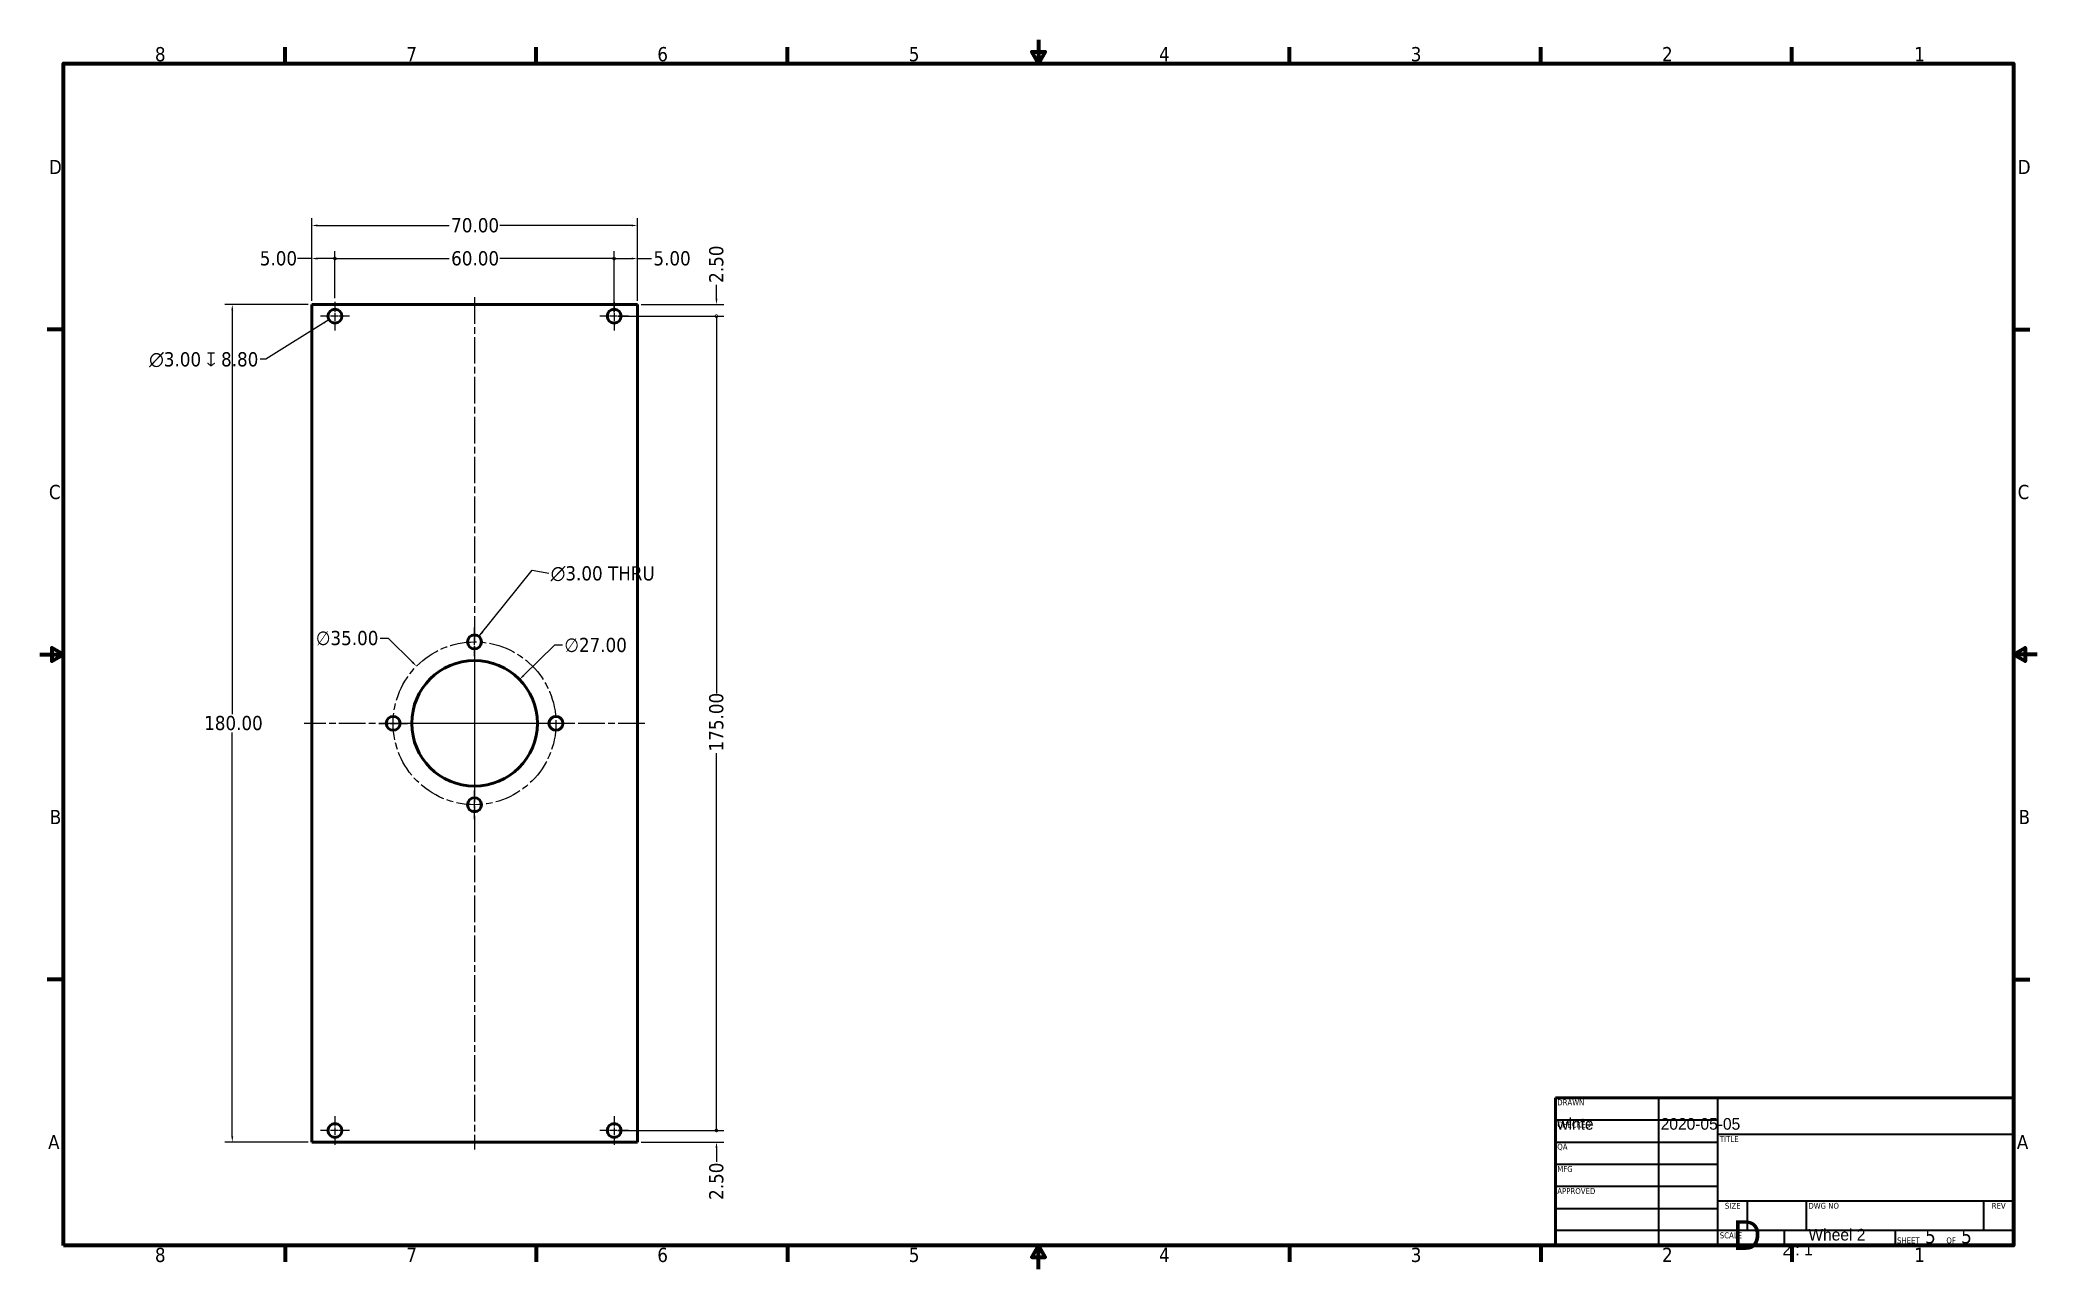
# Model space of a CAD drawing. Header units: millimetres. Extents: x 1 to 431, y 8 to 272.
import ezdxf
from ezdxf.enums import TextEntityAlignment as Align

# ---------------------------------------------------------------- set-up
doc = ezdxf.new("R2018")
doc.units = ezdxf.units.MM
doc.header["$LTSCALE"] = 0.5
doc.linetypes.add('CHAIN', pattern=[0.7087, 0.4724, -0.0591, 0.1181, -0.0591])
for name, color, linetype, lineweight in [('Border (ANSI)', 7, 'Continuous', 70), ('Center Mark (ANSI)', 7, 'Continuous', 25), ('Center Mark (ANSI)-1', 7, 'Continuous', 25), ('Centerline (ANSI)', 7, 'Continuous', 25), ('Centerline (ANSI)-1', 7, 'Continuous', 25), ('Dimension (ANSI)', 7, 'Continuous', 25), ('Dimension (ANSI)-1', 7, 'Continuous', 25), ('Symbol (ANSI)', 7, 'Continuous', 25), ('Title (ANSI)-1', 7, 'Continuous', 50), ('Visible (ANSI)-1', 7, 'Continuous', 50)]:
    doc.layers.add(name, color=color, linetype=linetype, lineweight=lineweight)
doc.styles.add('Label Text (ANSI)-1', font='tahoma.ttf')
doc.styles.add('Note Text (ANSI)-1', font='tahoma.ttf')
doc.styles.add('Text Style38', font='tahoma.ttf')
doc.dimstyles.new('Default (ANSI)', dxfattribs={"dimscale": 0.5, "dimtxt": 6.1, "dimasz": 2.5, "dimexe": 3.175, "dimexo": 1.5875, "dimgap": 0.8, "dimtad": 0, "dimtih": 1, "dimtoh": 1, "dimrnd": 1e-08, "dimzin": 4, "dimdsep": 46, "dimtxsty": 'Note Text (ANSI)-1', "dimcen": 0.09, "dimdle": 10, "dimclrd": 256, "dimclre": 256, "dimclrt": 256, "dimadec": 0, "dimazin": 1, "dimtfac": 0.499672, "dimtofl": 0, "dimtmove": 0, "dimatfit": 3, "dimfxl": 1, "dimtolj": 1, "dimtzin": 4, "dimlwd": -1, "dimlwe": -1, "dimarcsym": 0})
doc.dimstyles.new('Default - mm (ANSI)', dxfattribs={"dimscale": 0.5, "dimtxt": 6.1, "dimasz": 2.5, "dimexe": 3.175, "dimexo": 1.6002, "dimgap": 0.8, "dimtad": 0, "dimtoh": 1, "dimrnd": 1e-08, "dimzin": 4, "dimdsep": 46, "dimtxsty": 'Note Text (ANSI)-1', "dimcen": 0.09, "dimdle": 10, "dimclrd": 256, "dimclre": 256, "dimclrt": 256, "dimadec": 1, "dimazin": 1, "dimtfac": 0.499672, "dimtofl": 0, "dimtmove": 0, "dimatfit": 3, "dimfxl": 1, "dimtolj": 1, "dimtzin": 4, "dimlwd": -1, "dimlwe": -1, "dimarcsym": 0})
doc.dimstyles.new('Default - mm (ANSI)$7', dxfattribs={"dimscale": 0.5, "dimtxt": 6.1, "dimasz": 2.5, "dimexe": 3.175, "dimexo": 1.6002, "dimgap": 0.8, "dimtad": 0, "dimtoh": 1, "dimrnd": 1e-08, "dimzin": 4, "dimdsep": 46, "dimtxsty": 'Note Text (ANSI)-1', "dimcen": 0.09, "dimdle": 10, "dimclrd": 256, "dimclre": 256, "dimclrt": 256, "dimadec": 1, "dimazin": 1, "dimtfac": 0.499672, "dimtofl": 0, "dimtmove": 0, "dimatfit": 3, "dimfxl": 1, "dimtolj": 1, "dimtzin": 4, "dimlwd": -1, "dimlwe": -1, "dimarcsym": 0})

# ---------------------------------------------------------------- blocks, each defined once
blk = doc.blocks.new('Borders Default Border')
at = {"layer": 'Border (ANSI)'}
for p, q in [((107.95, 533.4), (107.95, 540.52)), ((215.9, 533.4), (215.9, 540.52)), ((323.85, 533.4), (323.85, 540.52)), ((539.75, 533.4), (539.75, 540.52)), ((647.7, 533.4), (647.7, 540.52)), ((755.65, 533.4), (755.65, 540.52)), ((12.7, 419.1), (5.58, 419.1)), ((850.9, 419.1), (858.02, 419.1)), ((12.7, 139.7), (5.58, 139.7)), ((850.9, 139.7), (858.02, 139.7)), ((107.95, 25.4), (107.95, 18.28)), ((215.9, 25.4), (215.9, 18.28)), ((323.85, 25.4), (323.85, 18.28)), ((539.75, 25.4), (539.75, 18.28)), ((647.7, 25.4), (647.7, 18.28)), ((755.65, 25.4), (755.65, 18.28))]:
    blk.add_line(p, q, dxfattribs=at)
at = {"layer": 'Border (ANSI)', "flags": 128}
for points in [[(431.8, 543.56), (431.8, 533.4), (428.87, 538.48), (434.73, 538.48), (431.8, 533.4)], [(12.7, 25.4), (12.7, 533.4), (850.9, 533.4), (850.9, 25.4), (12.7, 25.4)], [(2.54, 279.4), (12.7, 279.4), (7.62, 282.33), (7.62, 276.47), (12.7, 279.4)], [(861.06, 279.4), (850.9, 279.4), (855.98, 282.33), (855.98, 276.47), (850.9, 279.4)], [(431.8, 15.24), (431.8, 25.4), (428.87, 20.32), (434.73, 20.32), (431.8, 25.4)]]:
    blk.add_lwpolyline(points, dxfattribs=at)
at = {"layer": 'Border (ANSI)', "char_height": 6.1, "attachment_point": 7, "style": 'Label Text (ANSI)-1'}
for s, insert in [('8', (51.98, 534.28)), ('7', (160.04, 534.42)), ('6', (267.93, 534.29)), ('5', (376.04, 534.29)), ('4', (483.65, 534.42)), ('3', (591.83, 534.29)), ('2', (699.83, 534.42)), ('1', (808.25, 534.42)), ('D', (6.4, 485.9)), ('D', (852.73, 485.9)), ('C', (6.38, 346.09)), ('C', (852.72, 346.09)), ('B', (6.77, 206.5)), ('B', (853.1, 206.5)), ('A', (6.04, 66.8)), ('A', (852.37, 66.8)), ('8', (51.98, 18.15)), ('7', (160.04, 18.28)), ('6', (267.93, 18.16)), ('5', (376.04, 18.16)), ('4', (483.65, 18.28)), ('3', (591.83, 18.16)), ('2', (699.83, 18.28)), ('1', (808.25, 18.28))]:
    blk.add_mtext(s, dxfattribs=dict(at, insert=insert))
blk = doc.blocks.new('Title Blocks ANSI - Large')
at = {"layer": 'Title (ANSI)-1'}
for p, q in [((127, 189.23), (127, 125.73)), ((323.85, 189.23), (127, 189.23)), ((323.85, 125.73), (323.85, 189.23)), ((127, 125.73), (323.85, 125.73))]:
    blk.add_line(p, q, dxfattribs=at)
at = {"layer": 'Title (ANSI)-1', "lineweight": 35}
for p, q in [((171.45, 125.73), (171.45, 189.23)), ((196.85, 125.73), (196.85, 189.23)), ((127, 179.7), (196.85, 179.7)), ((196.85, 173.48), (323.85, 173.48)), ((127, 170.18), (196.85, 170.18)), ((127, 160.65), (196.85, 160.65)), ((127, 151.13), (196.85, 151.13)), ((127, 141.6), (196.85, 141.6)), ((323.85, 144.78), (196.85, 144.78)), ((209.55, 132.08), (209.55, 144.78)), ((234.95, 132.08), (234.95, 144.78)), ((311.15, 132.08), (311.15, 144.78)), ((196.85, 132.08), (127, 132.08)), ((323.85, 132.08), (196.85, 132.08)), ((225.3, 132.08), (225.3, 125.73)), ((273.05, 132.08), (273.05, 125.73))]:
    blk.add_line(p, q, dxfattribs=at)
at = {"layer": 'Title (ANSI)-1', "style": 'Text Style38'}
for s, p in [('DRAWN', (127.76, 188.47)), ('CHECKED', (127.76, 178.94)), ('TITLE', (197.61, 172.72)), ('QA', (127.76, 169.42)), ('MFG', (127.76, 159.89)), ('APPROVED', (127.76, 150.37)), ('DWG NO', (235.71, 144.02)), ('SCALE', (197.61, 131.32))]:
    blk.add_text(s, height=2.54, dxfattribs=at).set_placement(p, align=Align.TOP_LEFT)
for s, p in [('SIZE', (203.2, 144.02)), ('REV', (317.5, 144.02))]:
    blk.add_text(s, height=2.54, dxfattribs=at).set_placement(p, align=Align.TOP_CENTER)
at = {"layer": 'Title (ANSI)-1', "insert": (273.81, 126.49), "char_height": 6.1, "attachment_point": 7, "style": 'Note Text (ANSI)-1'}
blk.add_mtext('\\fTahoma|b0|i0;\\H2.5400;SHEET\\fTahoma|b0|i0;\\H6.1000; 5  \\fTahoma|b0|i0;\\H2.5400;OF\\fTahoma|b0|i0;\\H6.1000; 5 ', dxfattribs=at)
at = {"layer": 'Title (ANSI)-1', "lineweight": 30, "flags": 104}
for tag, height, p in [('AUTHOR', 3.17, (127.76, 180.47)), ('CREATION_DATE', 3.17, (172.21, 180.47)), ('CHECKED_BY', 3.17, (127.76, 170.94)), ('CHECKED_DATE', 3.17, (172.21, 170.94)), ('MFG_APPROVED_BY', 3.17, (127.76, 151.89)), ('MFG_APPROVED_DATE', 3.17, (172.21, 151.89)), ('ENG_APPROVED_BY', 3.17, (127.76, 142.37)), ('ENG_APPROVAL_DATE', 3.17, (172.21, 142.37)), ('PART_NUMBER', 4.57, (235.71, 132.84))]:
    blk.add_attdef(tag, text='', height=height, dxfattribs=at).set_placement(p, align=Align.BOTTOM_LEFT)
for tag, height, p in [('COMPANY', 3.17, (260.35, 181.36)), ('REVISION_NUMBER', 3.17, (317.5, 136.52)), ('Sheet_Size', 4.57, (203.2, 136.52))]:
    blk.add_attdef(tag, text='', height=height, dxfattribs=at).set_placement(p, align=Align.MIDDLE_CENTER)
blk.add_attdef('TITLE', text='', height=4.57, dxfattribs=at).set_placement((197.61, 158.06), align=Align.MIDDLE_LEFT)
blk.add_attdef('Initial_View_Scale', text='', height=6.1, dxfattribs=at).set_placement((224.54, 126.49), align=Align.BOTTOM_RIGHT)
blk = doc.blocks.new('*D6')
at = {"layer": 'Defpoints', "color": 0, "transparency": 16777216}
for p in [(59.68, 214.91), (42.61, 34.91), (59.68, 34.91)]:
    blk.add_point(p, dxfattribs=at)
at = {"layer": 'Dimension (ANSI)-1', "transparency": 16777216}
for p, q in [((58.89, 214.91), (41.02, 214.91)), ((42.61, 213.66), (42.61, 126.9)), ((42.61, 36.16), (42.61, 122.91)), ((58.89, 34.91), (41.02, 34.91))]:
    blk.add_line(p, q, dxfattribs=at)
for points in [[(42.4, 213.66), (42.82, 213.66), (42.61, 214.91)], [(42.4, 36.16), (42.82, 36.16), (42.61, 34.91)]]:
    blk.add_solid(points, dxfattribs=at)
at = {"layer": 'Dimension (ANSI)-1', "transparency": 16777216, "insert": (36.56, 126.5), "char_height": 3.05, "attachment_point": 1, "style": 'Note Text (ANSI)-1'}
blk.add_mtext('\\A1;180.00', dxfattribs=at)
blk = doc.blocks.new('*D7')
at = {"layer": 'Defpoints', "color": 0, "transparency": 16777216}
for p in [(59.68, 231.91), (59.68, 214.91), (129.68, 214.91)]:
    blk.add_point(p, dxfattribs=at)
at = {"layer": 'Dimension (ANSI)-1', "transparency": 16777216}
for p, q in [((59.68, 215.7), (59.68, 233.49)), ((60.93, 231.91), (89.25, 231.91)), ((128.43, 231.91), (100.11, 231.91)), ((129.68, 215.7), (129.68, 233.49))]:
    blk.add_line(p, q, dxfattribs=at)
for points in [[(60.93, 232.11), (60.93, 231.7), (59.68, 231.91)], [(128.43, 232.11), (128.43, 231.7), (129.68, 231.91)]]:
    blk.add_solid(points, dxfattribs=at)
at = {"layer": 'Dimension (ANSI)-1', "transparency": 16777216, "insert": (89.65, 233.49), "char_height": 3.05, "attachment_point": 1, "style": 'Note Text (ANSI)-1'}
blk.add_mtext('\\A1;70.00', dxfattribs=at)
blk = doc.blocks.new('*D8')
at = {"layer": 'Defpoints', "color": 0, "transparency": 16777216}
for p in [(104.35, 134.33), (85.02, 115.48)]:
    blk.add_point(p, dxfattribs=at)
at = {"layer": 'Dimension (ANSI)-1', "transparency": 16777216}
for p, q in [((111.89, 141.69), (105.24, 135.2)), ((113.59, 141.69), (111.89, 141.69)), ((94.64, 124.91), (94.73, 124.91)), ((94.68, 124.86), (94.68, 124.95))]:
    blk.add_line(p, q, dxfattribs=at)
blk.add_solid([(105.1, 135.35), (105.39, 135.05), (104.35, 134.33)], dxfattribs=at)
at = {"layer": 'Dimension (ANSI)-1', "transparency": 16777216, "insert": (113.99, 143.28), "char_height": 3.05, "attachment_point": 1, "style": 'Note Text (ANSI)-1'}
blk.add_mtext('\\A1;∅27.00', dxfattribs=at)
blk = doc.blocks.new('*D9')
at = {"layer": 'Defpoints', "color": 0, "transparency": 16777216}
for p in [(82.21, 137.18), (107.15, 112.63)]:
    blk.add_point(p, dxfattribs=at)
at = {"layer": 'Dimension (ANSI)-1', "transparency": 16777216}
for p, q in [((74.43, 143.18), (76.13, 143.18)), ((76.13, 143.18), (81.32, 138.06)), ((94.64, 124.91), (94.73, 124.91)), ((94.68, 124.86), (94.68, 124.95))]:
    blk.add_line(p, q, dxfattribs=at)
blk.add_solid([(81.47, 138.21), (81.18, 137.91), (82.21, 137.18)], dxfattribs=at)
at = {"layer": 'Dimension (ANSI)-1', "transparency": 16777216, "insert": (60.58, 144.77), "char_height": 3.05, "attachment_point": 1, "style": 'Note Text (ANSI)-1'}
blk.add_mtext('\\A1;∅35.00', dxfattribs=at)
blk = doc.blocks.new('_DotSmall')
at = {"color": 0, "linetype": 'ByBlock', "const_width": 0.5}
blk.add_lwpolyline([(-0.0625, 0, 1), (0.0625, 0, 1)], format="xyb", close=True, dxfattribs=at)
blk = doc.blocks.new('*D10')
at = {"layer": 'Defpoints', "color": 0, "transparency": 16777216}
for p in [(64.68, 224.8), (59.68, 214.91), (64.68, 215.49)]:
    blk.add_point(p, dxfattribs=at)
at = {"layer": 'Dimension (ANSI)', "transparency": 16777216}
for p, q in [((59.68, 224.8), (56.64, 224.8)), ((59.68, 215.71), (59.68, 226.38)), ((64.68, 224.8), (60.93, 224.8)), ((64.68, 216.29), (64.68, 226.38))]:
    blk.add_line(p, q, dxfattribs=at)
blk.add_solid([(60.93, 225), (60.93, 224.59), (59.68, 224.8)], dxfattribs=at)
at = {"layer": 'Dimension (ANSI)', "transparency": 16777216, "xscale": 1.25, "yscale": 1.25, "zscale": 1.25}
blk.add_blockref('_DotSmall', (64.68, 224.8), dxfattribs=at)
at = {"layer": 'Dimension (ANSI)', "transparency": 16777216, "insert": (48.52, 226.38), "char_height": 3.05, "attachment_point": 1, "style": 'Note Text (ANSI)-1'}
blk.add_mtext('\\A1;5.00', dxfattribs=at)
blk = doc.blocks.new('*D12')
at = {"layer": 'Defpoints', "color": 0, "transparency": 16777216}
for p in [(124.68, 224.8), (64.68, 215.49), (124.68, 212.41)]:
    blk.add_point(p, dxfattribs=at)
at = {"layer": 'Dimension (ANSI)', "transparency": 16777216}
for p, q in [((64.68, 216.29), (64.68, 226.38)), ((64.68, 224.8), (89.25, 224.8)), ((124.68, 224.8), (100.13, 224.8)), ((124.68, 213.21), (124.68, 226.38))]:
    blk.add_line(p, q, dxfattribs=at)
at = {"layer": 'Dimension (ANSI)', "transparency": 16777216, "xscale": 1.25, "yscale": 1.25, "zscale": 1.25, "rotation": 180}
blk.add_blockref('_DotSmall', (64.68, 224.8), dxfattribs=at)
at = {"layer": 'Dimension (ANSI)', "transparency": 16777216, "xscale": 1.25, "yscale": 1.25, "zscale": 1.25}
blk.add_blockref('_DotSmall', (124.68, 224.8), dxfattribs=at)
at = {"layer": 'Dimension (ANSI)', "transparency": 16777216, "insert": (89.65, 226.38), "char_height": 3.05, "attachment_point": 1, "style": 'Note Text (ANSI)-1'}
blk.add_mtext('\\A1;60.00', dxfattribs=at)
blk = doc.blocks.new('*D13')
at = {"layer": 'Defpoints', "color": 0, "transparency": 16777216}
for p in [(129.68, 224.8), (129.68, 214.91), (124.68, 212.41)]:
    blk.add_point(p, dxfattribs=at)
at = {"layer": 'Dimension (ANSI)', "transparency": 16777216}
for p, q in [((124.68, 213.21), (124.68, 226.38)), ((124.68, 224.8), (128.43, 224.8)), ((129.68, 215.71), (129.68, 226.38)), ((129.68, 224.8), (132.73, 224.8))]:
    blk.add_line(p, q, dxfattribs=at)
blk.add_solid([(128.43, 225), (128.43, 224.59), (129.68, 224.8)], dxfattribs=at)
at = {"layer": 'Dimension (ANSI)', "transparency": 16777216, "xscale": 1.25, "yscale": 1.25, "zscale": 1.25, "rotation": 180}
blk.add_blockref('_DotSmall', (124.68, 224.8), dxfattribs=at)
at = {"layer": 'Dimension (ANSI)', "transparency": 16777216, "insert": (133.13, 226.38), "char_height": 3.05, "attachment_point": 1, "style": 'Note Text (ANSI)-1'}
blk.add_mtext('\\A1;5.00', dxfattribs=at)
blk = doc.blocks.new('*D14')
at = {"layer": 'Defpoints', "color": 0, "transparency": 16777216}
for p in [(124.68, 37.41), (129.68, 34.91), (146.68, 37.41)]:
    blk.add_point(p, dxfattribs=at)
at = {"layer": 'Dimension (ANSI)', "transparency": 16777216}
for p, q in [((146.68, 37.41), (146.68, 39.91)), ((125.48, 37.41), (148.27, 37.41)), ((130.48, 34.91), (148.27, 34.91)), ((146.68, 33.66), (146.68, 30.63))]:
    blk.add_line(p, q, dxfattribs=at)
blk.add_solid([(146.48, 33.66), (146.89, 33.66), (146.68, 34.91)], dxfattribs=at)
at = {"layer": 'Dimension (ANSI)', "transparency": 16777216, "xscale": 1.25, "yscale": 1.25, "zscale": 1.25, "rotation": 270}
blk.add_blockref('_DotSmall', (146.68, 37.41), dxfattribs=at)
at = {"layer": 'Dimension (ANSI)', "transparency": 16777216, "insert": (145.1, 22.48), "char_height": 3.05, "attachment_point": 1, "rotation": 90, "style": 'Note Text (ANSI)-1'}
blk.add_mtext('\\A1;2.50', dxfattribs=at)
blk = doc.blocks.new('*D15')
at = {"layer": 'Defpoints', "color": 0, "transparency": 16777216}
for p in [(129.68, 214.91), (146.68, 214.91), (124.68, 212.41)]:
    blk.add_point(p, dxfattribs=at)
at = {"layer": 'Dimension (ANSI)', "transparency": 16777216}
for p, q in [((146.68, 216.16), (146.68, 219.18)), ((130.48, 214.91), (148.27, 214.91)), ((125.48, 212.41), (148.27, 212.41)), ((146.68, 212.41), (146.68, 211.16))]:
    blk.add_line(p, q, dxfattribs=at)
blk.add_solid([(146.48, 216.16), (146.89, 216.16), (146.68, 214.91)], dxfattribs=at)
at = {"layer": 'Dimension (ANSI)', "transparency": 16777216, "xscale": 1.25, "yscale": 1.25, "zscale": 1.25, "rotation": 90}
blk.add_blockref('_DotSmall', (146.68, 212.41), dxfattribs=at)
at = {"layer": 'Dimension (ANSI)', "transparency": 16777216, "insert": (145.1, 219.58), "char_height": 3.05, "attachment_point": 1, "rotation": 90, "style": 'Note Text (ANSI)-1'}
blk.add_mtext('\\A1;2.50', dxfattribs=at)
blk = doc.blocks.new('*D16')
at = {"layer": 'Defpoints', "color": 0, "transparency": 16777216}
for p in [(124.68, 212.41), (146.68, 212.41), (124.68, 37.41)]:
    blk.add_point(p, dxfattribs=at)
at = {"layer": 'Dimension (ANSI)', "transparency": 16777216}
for p, q in [((125.48, 212.41), (148.27, 212.41)), ((146.68, 212.41), (146.68, 131.35)), ((146.68, 37.41), (146.68, 118.47)), ((125.48, 37.41), (148.27, 37.41))]:
    blk.add_line(p, q, dxfattribs=at)
at = {"layer": 'Dimension (ANSI)', "transparency": 16777216, "xscale": 1.25, "yscale": 1.25, "zscale": 1.25}
for p, rotation in [((146.68, 212.41), 90), ((146.68, 37.41), 270)]:
    blk.add_blockref('_DotSmall', p, dxfattribs=dict(at, rotation=rotation))
at = {"layer": 'Dimension (ANSI)', "transparency": 16777216, "insert": (145.1, 118.87), "char_height": 3.05, "attachment_point": 1, "rotation": 90, "style": 'Note Text (ANSI)-1'}
blk.add_mtext('\\A1;175.00', dxfattribs=at)

msp = doc.modelspace()

# ---------------------------------------------------------------- linework, layer by layer
at = {"layer": 'Center Mark (ANSI)', "linetype": 'CHAIN', "ltscale": 6.860638}
for p, q in [((64.6836, 215.4932), (64.6836, 209.3182)), ((124.6836, 215.4932), (124.6836, 209.3182)), ((67.7711, 212.4057), (61.5961, 212.4057)), ((127.7711, 212.4057), (121.5961, 212.4057)), ((64.6836, 40.4932), (64.6836, 34.3182)), ((124.6836, 40.4932), (124.6836, 34.3182)), ((67.7711, 37.4057), (61.5961, 37.4057)), ((127.7711, 37.4057), (121.5961, 37.4057))]:
    msp.add_line(p, q, dxfattribs=at)
at = {"layer": 'Center Mark (ANSI)-1', "linetype": 'CHAIN', "ltscale": 6.860638}
for p, q in [((94.6836, 139.3182), (94.6836, 145.4932)), ((74.0961, 124.9057), (80.2711, 124.9057)), ((115.2711, 124.9057), (109.0961, 124.9057)), ((94.6836, 104.3182), (94.6836, 110.4932))]:
    msp.add_line(p, q, dxfattribs=at)
at = {"layer": 'Center Mark (ANSI)-1', "linetype": 'CHAIN', "ltscale": 24.192183}
for p, q in [((94.6836, 139.9932), (94.6836, 109.8182)), ((109.7711, 124.9057), (79.5961, 124.9057))]:
    msp.add_line(p, q, dxfattribs=at)
at = {"layer": 'Centerline (ANSI)', "linetype": 'CHAIN', "ltscale": 24.192183}
for p, q in [((94.6836, 216.4932), (94.6836, 33.3182)), ((131.2711, 124.9057), (58.0961, 124.9057))]:
    msp.add_line(p, q, dxfattribs=at)
at = {"layer": 'Centerline (ANSI)-1', "linetype": 'CHAIN', "ltscale": 24.192183}
msp.add_circle((94.6836, 124.9057), 17.5, dxfattribs=at)
at = {"layer": 'Visible (ANSI)-1'}
for p, q in [((59.6836, 214.9057), (59.6836, 34.9057)), ((129.6836, 214.9057), (59.6836, 214.9057)), ((129.6836, 34.9057), (129.6836, 214.9057)), ((59.6836, 34.9057), (129.6836, 34.9057))]:
    msp.add_line(p, q, dxfattribs=at)
for centre, radius in [((64.6836, 212.4057), 1.5), ((124.6836, 212.4057), 1.5), ((94.6836, 142.4057), 1.5), ((94.6836, 124.9057), 13.5), ((77.1836, 124.9057), 1.5), ((112.1836, 124.9057), 1.5), ((94.6836, 107.4057), 1.5), ((64.6836, 37.4057), 1.5), ((124.6836, 37.4057), 1.5)]:
    msp.add_circle(centre, radius, dxfattribs=at)

# ---------------------------------------------------------------- block references
at = {"xscale": 0.5, "yscale": 0.5, "zscale": 0.5}
msp.add_blockref('Borders Default Border', (0, 0), dxfattribs=at)
ref = msp.add_blockref('Title Blocks ANSI - Large', (263.5249, -50.1648), dxfattribs=dict(xscale=0.5, yscale=0.5, zscale=0.5))
lines = msp.add_mtext('winte', dxfattribs={"layer": 'Title (ANSI)-1', "insert": (327.406, 40.0685), "char_height": 2.5, "attachment_point": 1})
ref.add_attrib('AUTHOR', '', (327.406, 40.0685), dxfattribs={"flags": 104}).embed_mtext(lines)
lines = msp.add_mtext('2020-05-05', dxfattribs={"layer": 'Title (ANSI)-1', "insert": (349.631, 40.0685), "char_height": 2.5, "attachment_point": 1})
ref.add_attrib('CREATION_DATE', '', (349.631, 40.0685), dxfattribs={"flags": 104}).embed_mtext(lines)
lines = msp.add_mtext('Wheel 2', dxfattribs={"layer": 'Title (ANSI)-1', "insert": (381.381, 16.256), "char_height": 2.5, "attachment_point": 1})
ref.add_attrib('PART_NUMBER', '', (381.381, 16.256), dxfattribs={"flags": 104}).embed_mtext(lines)
lines = msp.add_mtext('D', dxfattribs={"layer": 'Title (ANSI)-1', "insert": (365.125, 18.0975), "char_height": 6.35, "attachment_point": 1})
ref.add_attrib('Sheet_Size', '', (365.125, 18.0975), dxfattribs={"flags": 104}).embed_mtext(lines)
lines = msp.add_mtext('2 : 1', dxfattribs={"layer": 'Title (ANSI)-1', "insert": (375.7931, 13.081), "char_height": 2.5, "attachment_point": 1})
ref.add_attrib('Initial_View_Scale', '', (375.7931, 13.081), dxfattribs={"flags": 104}).embed_mtext(lines)

# ---------------------------------------------------------------- texts
at = {"layer": 'Symbol (ANSI)', "line_spacing_factor": 1.0675, "style": 'Note Text (ANSI)-1'}
for s, insert, char_height, width, attachment_point in [('\\fAIGDT|b0|i0;\\H3.0500;n\\fTahoma|b0|i0;\\H3.0500;3.00 \\fAIGDT|b0|i0;\\H3.0500;x\\fTahoma|b0|i0;\\H3.0500; 8.80', (48.2084, 204.6694), 3.0500001, 26.126241, 3), ('\\fAIGDT|b0|i0;\\H3.0500;n\\fTahoma|b0|i0;\\H3.0500;3.00 THRU', (111.0484, 158.6729), 3.05, 23.735052, 1)]:
    msp.add_mtext(s, dxfattribs=dict(at, insert=insert, char_height=char_height, width=width, attachment_point=attachment_point))

# ---------------------------------------------------------------- dimensions: what is measured, and where the dimension line sits
at = {"layer": 'Dimension (ANSI)'}
for base, p1, p2, angle, override, picture, middle in [((146.6836, 214.9057), (124.6836, 212.4057), (129.6836, 214.9057), 90, {"dimgap": 0.8, "dimtoh": 0, "dimdec": 2, "dimblk1": 'DotSmall', "dimsah": 1, "dimdle": 0, "dimtol": 0, "dimlim": 0, "dimtp": 0, "dimtm": 0, "dimtdec": 2, "dimatfit": 1}, '*D15', (146.6836, 223.4582)), ((64.6836, 224.7962), (59.6836, 214.9057), (64.6836, 215.4932), 180, {"dimgap": 0.8, "dimtoh": 0, "dimdec": 2, "dimblk2": 'DotSmall', "dimsah": 1, "dimdle": 0, "dimtol": 0, "dimlim": 0, "dimtp": 0, "dimtm": 0, "dimtdec": 2, "dimatfit": 2}, '*D10', (52.3811, 224.7962)), ((124.6836, 224.7962), (64.6836, 215.4932), (124.6836, 212.4057), 180, {"dimgap": 0.8, "dimtoh": 0, "dimdec": 2, "dimblk1": 'DotSmall', "dimblk2": 'DotSmall', "dimsah": 1, "dimdle": 0, "dimtol": 0, "dimlim": 0, "dimtp": 0, "dimtm": 0, "dimtdec": 2, "dimatfit": 1}, '*D12', (94.6886, 224.7962)), ((129.6836, 224.7962), (124.6836, 212.4057), (129.6836, 214.9057), 180, {"dimgap": 0.8, "dimtoh": 0, "dimdec": 2, "dimblk1": 'DotSmall', "dimsah": 1, "dimdle": 0, "dimtol": 0, "dimlim": 0, "dimtp": 0, "dimtm": 0, "dimtdec": 2, "dimatfit": 2}, '*D13', (136.986, 224.7962)), ((146.6836, 212.4057), (124.6836, 37.4057), (124.6836, 212.4057), 90, {"dimgap": 0.8, "dimtoh": 0, "dimdec": 2, "dimblk1": 'DotSmall', "dimblk2": 'DotSmall', "dimsah": 1, "dimdle": 0, "dimtol": 0, "dimlim": 0, "dimtp": 0, "dimtm": 0, "dimtdec": 2, "dimatfit": 1}, '*D16', (146.6836, 124.9107)), ((146.6836, 37.4057), (129.6836, 34.9057), (124.6836, 37.4057), 90, {"dimgap": 0.8, "dimtoh": 0, "dimdec": 2, "dimblk2": 'DotSmall', "dimsah": 1, "dimdle": 0, "dimtol": 0, "dimlim": 0, "dimtp": 0, "dimtm": 0, "dimtdec": 2, "dimatfit": 1}, '*D14', (146.6836, 26.3532))]:
    dim = msp.add_linear_dim(base=base, p1=p1, p2=p2, angle=angle, dimstyle='Default - mm (ANSI)', override=override, dxfattribs=at)
    dim.commit()
    dim.dimension.update_dxf_attribs({"geometry": picture, "text_midpoint": middle, "dimtype": 160})
at = {"layer": 'Dimension (ANSI)-1'}
for base, p1, p2, angle, override, picture, middle in [((59.6836, 231.9057), (129.6836, 214.9057), (59.6836, 214.9057), 180, {"dimgap": 0.8, "dimtih": 0, "dimtoh": 0, "dimdec": 2, "dimtol": 0, "dimlim": 0, "dimtp": 0, "dimtm": 0, "dimtdec": 2, "dimatfit": 1}, '*D7', (94.6836, 231.9057)), ((42.6072, 34.9057), (59.6836, 214.9057), (59.6836, 34.9057), 90, {"dimgap": 0.8, "dimdec": 2, "dimtol": 0, "dimlim": 0, "dimtp": 0, "dimtm": 0, "dimtdec": 2, "dimatfit": 1}, '*D6', (42.6072, 124.9057))]:
    dim = msp.add_linear_dim(base=base, p1=p1, p2=p2, angle=angle, dimstyle='Default (ANSI)', override=override, dxfattribs=at)
    dim.commit()
    dim.dimension.update_dxf_attribs({"geometry": picture, "text_midpoint": middle, "dimtype": 160})
for p1, p2, picture, middle in [((107.1528, 112.6269), (82.2144, 137.1845), '*D9', (67.3058, 143.1784)), ((85.0189, 115.48), (104.3483, 134.3314), '*D8', (120.7164, 141.6912))]:
    dim = msp.add_diameter_dim_2p(p1=p1, p2=p2, dimstyle='Default (ANSI)', override={"dimgap": 0.8, "dimdec": 2, "dimlfac": 1, "dimtol": 0, "dimlim": 0, "dimtp": 0, "dimtm": 0, "dimtdec": 2}, dxfattribs=at)
    dim.commit()
    dim.dimension.update_dxf_attribs({"geometry": picture, "text_midpoint": middle, "dimtype": 163})

# ---------------------------------------------------------------- leaders
at = {"layer": 'Symbol (ANSI)', "annotation_type": 0, "has_hookline": 1}
for points, hookline_direction, text_width in [([(63.3865, 211.6523), (49.8584, 203.1444), (48.6084, 203.1444)], 1, 25.6839), ([(95.624, 143.5743), (107.0703, 157.7986), (110.6484, 157.1479)], 0, 23.1103)]:
    msp.add_leader(points, dimstyle='Default - mm (ANSI)$7', override={"dimtad": 0}, dxfattribs=dict(at, hookline_direction=hookline_direction, text_width=text_width))

doc.saveas('drawing.dxf')
